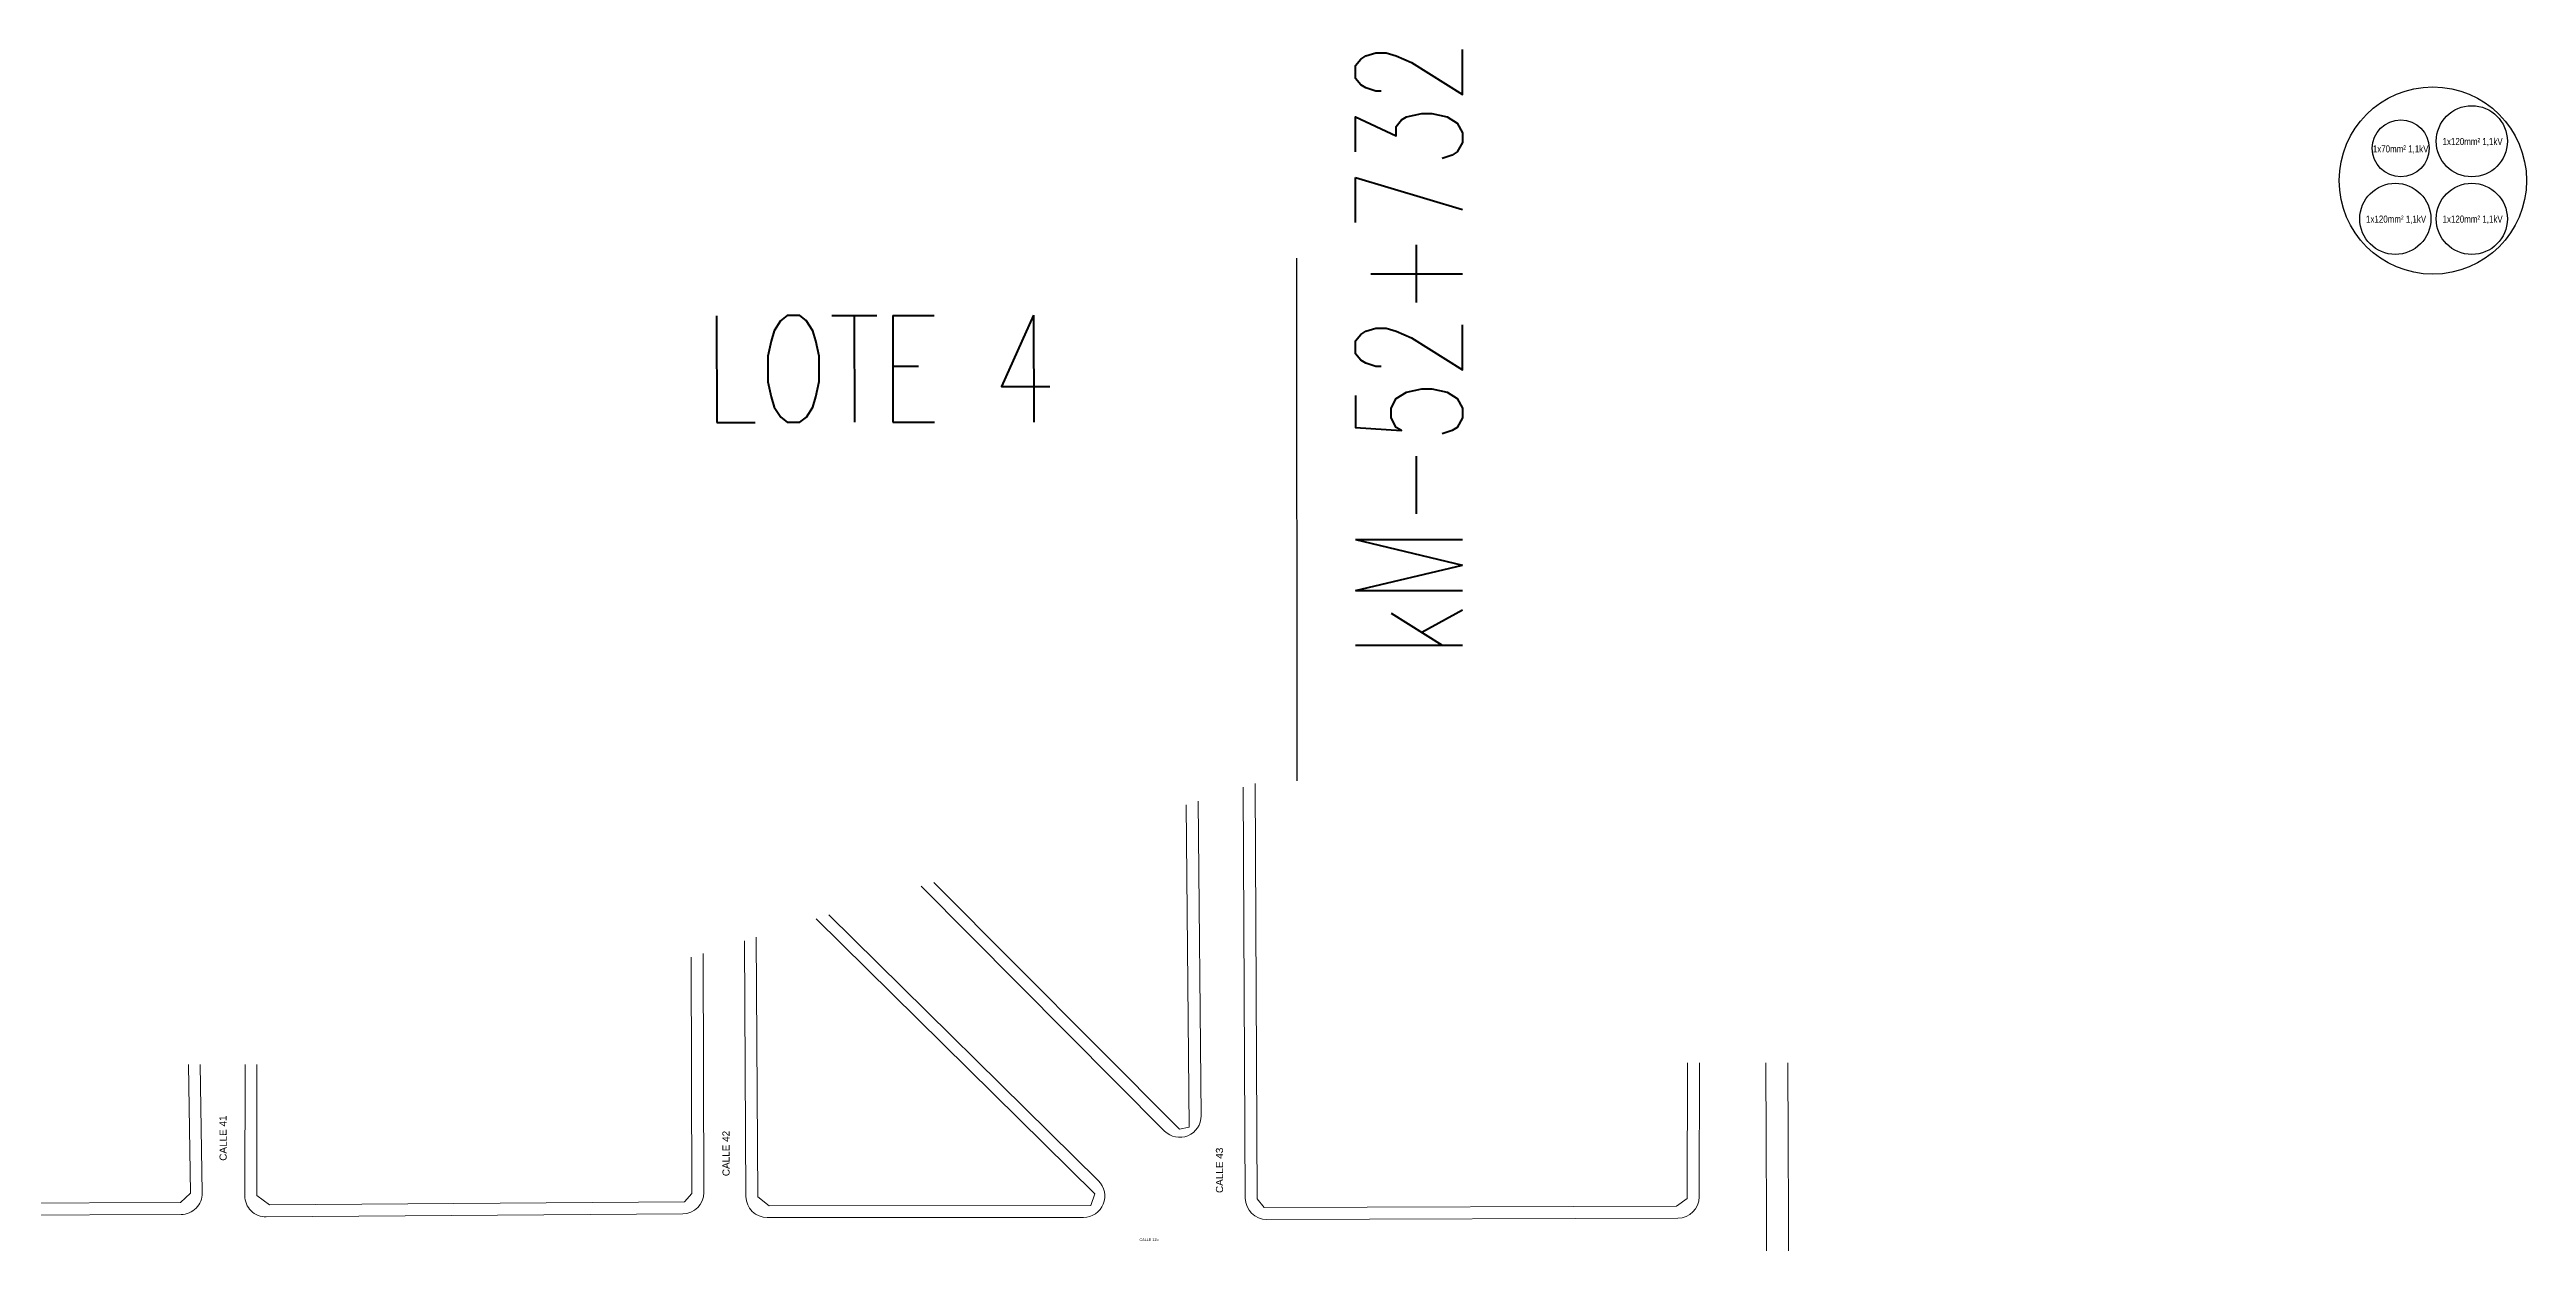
# Model space of a CAD drawing. Header units: millimetres. Extents: x 2669 to 3716, y 1967 to 2664.
# Drawn here: x 3020 to 3716, y 2329 to 2664 of the extents above; entities that cross this region are included whole.
import ezdxf

# ---------------------------------------------------------------- set-up
doc = ezdxf.new("R2010")
doc.units = ezdxf.units.MM
doc.layers.add('01 Textos', color=7, linetype='Continuous', lineweight=15)
doc.layers.add('03 Manzanas', color=253, linetype='Continuous', lineweight=15)
doc.layers.add('Textos catenaria', color=7, linetype='Continuous')
doc.styles.add('ARIAL', font='arial.ttf', dxfattribs={"width": 0.7})
doc.styles.add('ROMANS', font='arial.ttf', dxfattribs={"width": 0.7})
doc.styles.add('SIMPLEX', font='simplex.shx', dxfattribs={"width": 0.75})

msp = doc.modelspace()

# ---------------------------------------------------------------- linework, layer by layer
msp.add_line((3370.53, 2458.68), (3370.45, 2605.54))
for centre, radius in [((3689.78, 2627.38), 26.32), ((3700.73, 2638.43), 10), ((3680.76, 2636.44), 8), ((3679.23, 2616.62), 10), ((3700.73, 2616.62), 10)]:
    msp.add_circle(centre, radius)
at = {"layer": '03 Manzanas', "color": 7, "lineweight": 5}
for p, q in [((3358.74, 2457.92), (3359.34, 2341.16)), ((3340.21, 2361.33), (3339.36, 2451.95)), ((3268.46, 2430.12), (3337.49, 2360.76)), ((3313.69, 2342.53), (3235.31, 2419.91)), ((3200.44, 2342.65), (3200.23, 2409.11)), ((3218.53, 2414.74), (3218.98, 2341.68)), ((3059.45, 2342.76), (3058.9, 2378.91)), ((3078.18, 2378.93), (3078.1, 2342.1)), ((3480.2, 2341.22), (3480.3, 2379.36)), ((3508.49, 2379.39), (3509.05, 2239.77)), ((3337.49, 2360.76), (3340.21, 2361.33)), ((2940.09, 2339.66), (3056.69, 2340.1)), ((3056.69, 2340.1), (3059.45, 2342.76)), ((3078.1, 2342.1), (3081.7, 2339.43)), ((3081.7, 2339.43), (3198.31, 2340.29)), ((3198.31, 2340.29), (3200.44, 2342.65)), ((3218.98, 2341.68), (3222.17, 2339.22)), ((3312.58, 2339.32), (3313.69, 2342.53)), ((3359.34, 2341.16), (3361.27, 2338.73)), ((3477.14, 2339.08), (3480.2, 2341.22)), ((3222.17, 2339.22), (3312.58, 2339.32)), ((3361.27, 2338.73), (3477.14, 2339.08))]:
    msp.add_line(p, q, dxfattribs=at)
at = {"layer": '03 Manzanas', "lineweight": 5}
for p, q in [((3343.54, 2364.51), (3342.71, 2452.98)), ((3355.39, 2456.89), (3355.98, 2341.34)), ((3264.84, 2429), (3333.29, 2360.22)), ((3314.72, 2346.23), (3238.96, 2421.03)), ((3203.79, 2342.95), (3203.59, 2410.14)), ((3215.18, 2413.71), (3215.62, 2341.83)), ((3062.8, 2342.84), (3062.25, 2378.96)), ((3074.82, 2378.94), (3074.74, 2342.08)), ((3483.56, 2341.71), (3483.66, 2379.35)), ((2939.38, 2336.3), (3056.83, 2336.74)), ((3080.79, 2336.07), (3197.84, 2336.93)), ((3221.63, 2335.87), (3310.51, 2335.96)), ((3362, 2335.37), (3477.58, 2335.73))]:
    msp.add_line(p, q, dxfattribs=at)
at = {"layer": '03 Manzanas'}
msp.add_line((3502.27, 2379.38), (3502.83, 2239.75), dxfattribs=at)
at = {"layer": '03 Manzanas', "lineweight": 5}
for centre, start, end in [((3337.54, 2364.45), 224.86185, 0.53783), ((3056.8, 2342.74), 270.2188, 0.87383), ((3080.74, 2342.06), 179.88476, 270.42368), ((3197.79, 2342.93), 270.42368, 0.17644), ((3221.62, 2341.87), 180.35417, 270.06111), ((3310.5, 2341.96), 270.06111, 45.36594), ((3361.98, 2341.37), 180.29456, 270.17533), ((3477.56, 2341.73), 270.17533, 359.85691)]:
    msp.add_arc(centre, 6, start, end, dxfattribs=at)

# ---------------------------------------------------------------- texts
at = {"layer": '01 Textos', "style": 'ROMANS', "width": 0.8}
for s, p in [('1x120mm² 1,1kV', (3692.51, 2637.35)), ('1x70mm² 1,1kV', (3672.91, 2635.27)), ('1x120mm² 1,1kV', (3671.01, 2615.54)), ('1x120mm² 1,1kV', (3692.51, 2615.54))]:
    msp.add_text(s, height=2, rotation=0.06099, dxfattribs=at).set_placement(p)
at = {"layer": '01 Textos'}
for s, height, rotation, style, p in [('CALLE 41', 2, 90.06099, 'ROMANS', (3069.65, 2351.86)), ('CALLE 42', 2, 90.06099, 'ROMANS', (3211.02, 2347.54)), ('CALLE 43', 2, 90.06099, 'ROMANS', (3349.72, 2342.8)), ('CALLE 115', 0.75, 0.38897, 'ARIAL', (3326.24, 2329.31))]:
    msp.add_text(s, height=height, rotation=rotation, dxfattribs=dict(at, style=style)).set_placement(p)
at = {"layer": 'Textos catenaria', "style": 'SIMPLEX', "width": 0.7}
for s, rotation, p in [('kM-52+732', 90, (3417, 2493.21)), ('LOTE 4', 0.06291, (3203.8, 2559.4))]:
    msp.add_text(s, height=30, rotation=rotation, dxfattribs=at).set_placement(p)

doc.saveas('drawing.dxf')
